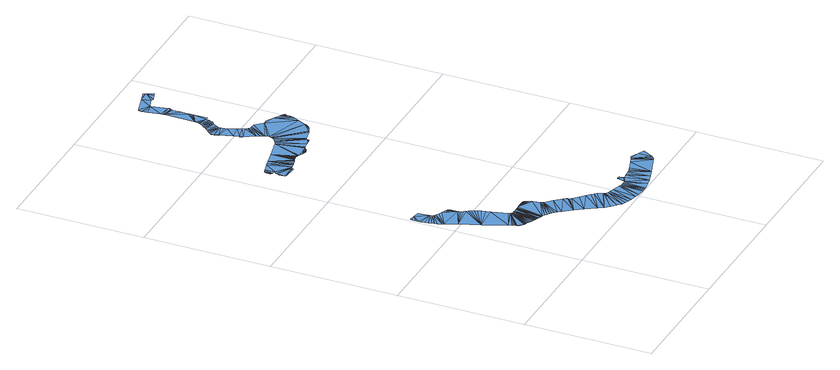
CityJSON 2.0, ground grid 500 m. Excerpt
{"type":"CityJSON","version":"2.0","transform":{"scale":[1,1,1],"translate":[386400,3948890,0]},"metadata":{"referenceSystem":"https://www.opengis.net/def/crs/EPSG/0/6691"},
"CityObjects":{
"waterbody1":{"type":"WaterBody","attributes":{"name":"桜田濠","class":"1030"},"geometry":[{"type":"MultiSurface","lod":"1","boundaries":[[[0,1,2]],[[2,3,0]],[[1,4,2]],[[1,5,4]],[[5,6,4]],[[5,7,6]],[[6,8,4]],[[9,10,11]],[[11,12,9]],[[12,11,13]],[[13,14,12]],[[15,16,17]],[[16,18,17]],[[10,17,11]],[[19,20,14]],[[14,13,19]],[[20,21,14]],[[22,23,14]],[[14,21,22]],[[22,24,23]],[[16,25,18]],[[18,11,17]],[[24,26,23]],[[26,27,23]],[[26,28,27]],[[28,29,27]],[[29,30,27]],[[29,31,30]],[[31,32,30]],[[32,33,34]],[[34,30,32]],[[35,34,33]],[[33,36,35]],[[36,37,35]],[[36,38,37]],[[28,3,29]],[[36,39,38]],[[28,0,3]],[[39,40,38]],[[39,41,40]],[[41,42,40]],[[41,43,42]],[[43,44,42]],[[43,45,44]],[[45,46,44]],[[45,47,46]],[[47,48,46]],[[47,49,48]],[[47,50,49]],[[50,51,49]],[[50,52,51]],[[52,53,51]],[[52,54,53]],[[54,55,53]],[[54,56,55]],[[56,57,55]],[[56,58,57]],[[58,59,60]],[[60,57,58]],[[58,61,59]],[[58,62,61]],[[57,63,55]],[[63,64,55]],[[63,65,64]],[[65,66,64]],[[66,67,64]],[[66,68,67]],[[68,69,67]],[[69,70,67]],[[69,71,70]],[[71,72,70]],[[72,73,70]],[[73,74,70]],[[74,75,70]],[[73,76,74]],[[76,77,74]],[[76,78,77]],[[74,79,75]],[[79,80,75]],[[79,81,80]],[[81,82,80]],[[81,83,82]],[[81,84,83]],[[81,85,84]],[[85,86,84]],[[85,87,86]],[[87,88,86]],[[87,89,88]],[[89,90,88]],[[89,91,90]],[[91,92,90]],[[92,93,90]],[[93,94,90]],[[93,95,94]],[[93,96,95]],[[93,97,96]],[[96,97,98]],[[98,99,96]],[[98,100,99]],[[100,101,99]],[[101,102,99]],[[91,103,92]],[[101,104,102]],[[104,105,102]],[[104,106,105]],[[91,107,103]],[[106,108,105]],[[91,109,107]],[[91,110,111]],[[111,109,91]],[[106,112,108]],[[110,113,111]],[[110,114,113]],[[110,115,114]],[[110,116,115]],[[116,117,115]],[[116,118,117]],[[118,119,117]],[[118,120,119]],[[120,121,119]],[[122,123,121]],[[121,120,122]],[[106,124,112]],[[125,126,127]],[[127,122,125]],[[126,128,129]],[[129,130,126]],[[106,131,124]],[[128,132,129]],[[106,133,131]],[[126,130,127]],[[132,134,129]],[[133,135,131]],[[127,136,122]],[[133,137,135]],[[122,136,123]],[[137,138,135]],[[137,139,138]],[[137,140,139]],[[140,141,139]],[[140,142,141]],[[140,143,142]],[[140,144,143]],[[140,145,144]],[[140,146,145]],[[146,147,145]],[[146,148,147]],[[148,149,147]],[[149,150,147]],[[151,150,149]],[[149,152,151]],[[153,151,152]],[[152,154,153]],[[152,155,156]],[[156,154,152]],[[155,157,156]],[[158,159,157]],[[157,160,158]],[[159,156,157]],[[146,161,148]],[[146,162,161]],[[146,163,162]],[[146,164,163]],[[146,165,164]],[[146,166,165]],[[146,167,166]],[[167,168,166]],[[168,169,166]],[[169,170,166]],[[169,171,170]],[[171,172,170]],[[172,173,170]],[[173,174,170]],[[174,175,170]],[[175,176,170]],[[176,177,170]],[[177,178,170]],[[177,179,178]],[[179,180,178]],[[180,181,178]],[[181,182,178]],[[182,183,178]],[[183,184,178]],[[183,185,186]],[[186,184,183]],[[185,187,186]],[[188,189,187]],[[187,185,188]],[[189,190,187]],[[190,191,187]],[[190,192,191]],[[186,193,184]],[[193,194,184]],[[193,195,194]],[[195,196,194]],[[195,197,196]],[[197,198,196]],[[197,199,198]],[[197,200,199]],[[200,201,199]],[[200,202,201]],[[202,203,201]],[[202,204,203]],[[204,205,203]],[[204,206,205]],[[204,207,206]],[[204,208,209]],[[209,207,204]],[[209,210,207]],[[209,211,210]],[[209,212,211]],[[212,213,211]],[[212,214,213]],[[214,215,213]]]}]},
"waterbody2":{"type":"WaterBody","attributes":{"name":"千鳥ヶ淵","class":"1030"},"geometry":[{"type":"MultiSurface","lod":"1","boundaries":[[[216,217,218]],[[218,219,216]],[[216,220,221]],[[221,217,216]],[[220,222,221]],[[217,223,218]],[[222,220,224]],[[224,225,222]],[[220,226,224]],[[224,227,225]],[[228,229,230]],[[230,231,228]],[[230,232,231]],[[232,233,231]],[[232,234,235]],[[235,233,232]],[[227,236,237]],[[237,238,227]],[[238,225,227]],[[227,239,236]],[[239,240,236]],[[239,241,240]],[[241,242,240]],[[242,243,244]],[[244,245,242]],[[246,247,244]],[[244,243,246]],[[242,245,240]],[[248,249,250]],[[250,251,248]],[[249,252,250]],[[249,253,252]],[[249,254,253]],[[255,256,254]],[[254,249,255]],[[254,257,253]],[[258,259,244]],[[244,247,258]],[[259,260,244]],[[258,261,259]],[[261,262,259]],[[262,263,259]],[[262,264,263]],[[264,265,263]],[[265,266,263]],[[265,267,266]],[[267,268,266]],[[269,270,271]],[[271,272,269]],[[271,273,274]],[[274,275,271]],[[271,270,273]],[[274,276,275]],[[277,278,279]],[[279,280,277]],[[280,270,277]],[[270,269,277]],[[270,281,273]],[[281,282,273]],[[281,283,282]],[[283,234,282]],[[235,284,233]],[[234,285,235]],[[283,286,234]],[[234,287,285]],[[286,288,234]],[[288,287,234]],[[287,289,285]],[[287,290,289]],[[290,291,289]],[[290,292,291]],[[292,293,291]],[[293,294,291]],[[294,295,291]],[[295,296,291]],[[296,297,291]],[[297,298,291]],[[298,299,291]],[[298,300,299]],[[300,301,299]],[[301,302,299]],[[302,303,299]],[[303,304,299]],[[304,305,299]],[[305,306,299]],[[306,307,299]],[[307,308,299]],[[308,309,299]],[[309,310,299]],[[310,311,299]],[[310,312,311]],[[312,313,311]],[[313,314,311]],[[313,315,314]],[[313,316,315]],[[316,317,315]],[[316,318,317]],[[319,320,317]],[[317,318,319]],[[319,321,320]],[[321,322,320]],[[322,323,320]],[[323,324,325]],[[325,320,323]],[[324,326,325]],[[326,327,325]],[[327,328,325]],[[329,330,325]],[[325,328,329]],[[330,331,325]],[[331,332,325]],[[332,333,325]],[[333,334,325]],[[314,335,311]],[[335,336,311]],[[336,337,311]],[[337,338,311]],[[337,339,338]],[[337,340,339]],[[339,341,338]],[[340,342,339]],[[341,343,338]],[[342,344,339]],[[341,345,343]],[[342,346,344]],[[346,347,344]],[[345,348,343]],[[345,349,348]],[[345,350,349]],[[350,251,349]],[[350,351,251]],[[351,248,251]],[[250,247,251]],[[250,258,247]],[[223,352,218]],[[352,353,218]],[[352,354,353]],[[354,355,353]],[[355,356,353]],[[355,357,356]],[[354,358,355]],[[354,359,358]],[[354,360,359]],[[354,361,360]],[[361,362,360]],[[361,363,362]],[[363,364,362]],[[363,365,364]],[[365,366,364]],[[365,367,366]],[[365,368,367]],[[368,369,367]],[[368,370,369]],[[370,371,369]],[[371,372,369]],[[372,373,369]],[[374,375,373]],[[373,372,374]],[[374,376,375]],[[370,377,371]],[[376,378,375]],[[376,379,380]],[[380,378,376]],[[376,381,379]],[[379,381,382]],[[382,383,379]],[[376,384,381]],[[376,385,384]],[[383,386,379]],[[386,387,379]],[[387,388,379]],[[387,389,388]],[[389,390,388]],[[390,391,388]],[[391,392,388]],[[392,393,388]],[[393,394,388]],[[394,395,388]],[[394,396,395]],[[396,397,395]],[[397,398,395]],[[399,398,397]],[[397,400,399]],[[400,401,399]],[[400,402,401]],[[402,403,401]],[[404,405,406]],[[406,407,404]],[[406,408,407]],[[405,409,406]],[[406,410,408]],[[402,411,403]],[[402,405,411]],[[405,404,411]],[[396,412,397]],[[412,413,397]],[[412,414,413]],[[414,415,413]],[[414,416,415]],[[414,417,416]],[[409,418,406]],[[418,419,406]],[[418,420,419]],[[420,421,419]],[[421,420,422]],[[422,423,421]],[[419,421,424]],[[424,425,419]],[[423,426,421]],[[353,427,218]]]}]}
},
"vertices":[
[601,105,0],[601,106,0],[578,95,0],[578,94,0],[586,124,0],[598,123,0],[589,125,0],[597,124,0],[587,125,0],[769,66,0],[775,71,0],[733,138,0],[763,63,0],[713,130,0],[680,33,0],[802,118,0],[779,129,0],[780,77,0],[739,141,0],[670,115,0],[662,113,0],[656,111,0],[642,109,0],[650,23,0],[627,107,0],[747,145,0],[620,106,0],[623,16,0],[603,105,0],[577,93,0],[599,11,0],[575,92,0],[571,92,0],[561,92,0],[566,5,0],[558,4,0],[554,92,0],[552,4,0],[542,5,0],[547,93,0],[515,8,0],[539,96,0],[497,12,0],[510,105,0],[472,17,0],[491,111,0],[457,22,0],[483,114,0],[442,27,0],[429,34,0],[472,121,0],[412,48,0],[469,123,0],[394,66,0],[468,124,0],[379,83,0],[467,127,0],[457,147,0],[466,130,0],[464,138,0],[462,141,0],[465,136,0],[466,134,0],[451,154,0],[366,101,0],[442,164,0],[428,178,0],[340,143,0],[409,194,0],[388,215,0],[317,175,0],[384,220,0],[382,223,0],[381,226,0],[372,243,0],[290,210,0],[381,228,0],[380,233,0],[381,231,0],[348,269,0],[280,223,0],[321,294,0],[272,231,0],[264,238,0],[258,243,0],[319,298,0],[250,249,0],[317,302,0],[242,254,0],[316,306,0],[231,259,0],[310,335,0],[254,366,0],[247,365,0],[229,260,0],[227,261,0],[224,262,0],[242,365,0],[240,365,0],[215,266,0],[239,365,0],[235,365,0],[212,268,0],[261,367,0],[225,365,0],[208,269,0],[219,366,0],[265,367,0],[204,270,0],[268,367,0],[306,347,0],[272,367,0],[201,271,0],[275,367,0],[278,367,0],[281,367,0],[305,350,0],[284,367,0],[304,352,0],[287,366,0],[303,354,0],[289,366,0],[302,357,0],[292,365,0],[199,271,0],[300,359,0],[300,360,0],[295,364,0],[299,361,0],[297,363,0],[296,363,0],[193,274,0],[298,362,0],[214,366,0],[297,362,0],[188,276,0],[293,364,0],[209,366,0],[181,279,0],[174,283,0],[205,368,0],[168,286,0],[162,289,0],[159,290,0],[155,292,0],[154,293,0],[201,371,0],[151,295,0],[134,315,0],[135,313,0],[150,295,0],[148,297,0],[136,310,0],[145,299,0],[143,301,0],[137,308,0],[141,302,0],[138,307,0],[139,305,0],[140,304,0],[138,306,0],[133,317,0],[132,321,0],[130,325,0],[128,329,0],[127,333,0],[122,344,0],[199,374,0],[197,379,0],[182,440,0],[84,434,0],[178,459,0],[172,474,0],[167,487,0],[163,497,0],[158,506,0],[153,515,1],[148,521,1],[52,509,2],[142,529,1],[137,537,1],[135,541,1],[134,546,1],[133,551,1],[31,555,3],[132,558,2],[101,597,3],[115,592,2],[132,575,2],[132,579,2],[130,584,2],[123,589,2],[127,587,2],[88,603,3],[31,556,3],[76,609,3],[28,562,3],[69,613,3],[21,579,3],[18,588,4],[64,617,3],[15,598,4],[62,622,3],[12,610,4],[61,627,4],[9,622,4],[7,638,4],[6,644,5],[58,672,4],[32,676,5],[5,653,5],[5,670,5],[11,679,5],[5,676,5],[9,679,5],[6,677,5],
[274,1497,13],[308,1538,13],[257,1546,13],[271,1496,13],[281,1476,13],[323,1506,13],[331,1490,12],[305,1546,14],[281,1463,13],[337,1480,12],[275,1474,13],[307,1424,12],[88,1269,8],[88,1268,8],[89,1267,8],[92,1290,8],[96,1263,8],[93,1290,8],[106,1258,9],[105,1296,9],[352,1466,12],[347,1469,12],[343,1472,12],[315,1412,11],[360,1464,12],[320,1402,11],[324,1395,11],[326,1389,11],[409,1435,10],[379,1463,11],[326,1384,11],[326,1378,11],[426,1268,8],[439,1274,8],[462,1300,8],[323,1371,11],[462,1299,8],[459,1293,8],[454,1286,8],[445,1277,8],[451,1282,8],[456,1287,8],[477,1332,8],[456,1419,9],[423,1437,10],[485,1350,8],[489,1362,8],[476,1408,9],[493,1375,8],[494,1385,8],[488,1401,9],[494,1392,9],[493,1396,9],[99,1213,8],[153,1211,10],[97,1216,8],[98,1215,8],[98,1243,8],[95,1237,8],[94,1227,8],[95,1235,8],[102,1208,8],[149,1203,10],[151,1207,10],[152,1209,10],[154,1212,10],[102,1251,8],[154,1213,10],[97,1295,8],[141,1306,9],[156,1214,10],[164,1215,10],[159,1214,10],[149,1308,10],[176,1218,10],[164,1312,10],[183,1219,10],[186,1220,10],[193,1222,10],[201,1224,10],[204,1225,10],[208,1227,10],[212,1229,10],[212,1322,11],[215,1230,10],[218,1230,10],[222,1231,10],[224,1231,10],[227,1232,10],[229,1232,10],[232,1232,10],[233,1232,10],[237,1231,10],[240,1231,10],[244,1229,10],[286,1338,11],[245,1229,10],[249,1227,10],[306,1230,9],[304,1228,9],[259,1222,9],[303,1228,9],[263,1221,9],[265,1220,9],[301,1226,9],[269,1219,9],[272,1217,9],[274,1217,9],[277,1217,9],[297,1222,9],[279,1216,9],[280,1216,9],[283,1216,9],[286,1217,9],[287,1217,9],[290,1218,9],[292,1218,9],[293,1219,9],[295,1221,9],[309,1231,9],[313,1232,9],[335,1234,9],[297,1344,11],[367,1250,8],[351,1236,8],[368,1251,8],[358,1238,8],[305,1349,11],[365,1243,8],[371,1253,8],[361,1239,8],[364,1240,8],[311,1355,11],[319,1363,11],[415,1264,8],[420,1266,8],[303,1559,14],[251,1563,12],[303,1565,14],[252,1578,13],[250,1572,12],[251,1575,12],[256,1584,13],[260,1588,13],[263,1593,13],[305,1570,14],[269,1598,13],[309,1578,14],[281,1610,13],[316,1592,14],[284,1614,13],[288,1621,13],[321,1597,14],[293,1628,14],[325,1601,14],[330,1606,14],[332,1611,14],[298,1636,14],[335,1620,14],[302,1643,14],[339,1633,14],[328,1603,14],[304,1648,14],[306,1661,14],[306,1654,14],[347,1685,15],[346,1690,15],[346,1695,15],[350,1633,14],[348,1632,14],[346,1703,15],[346,1709,15],[308,1782,14],[346,1737,15],[346,1769,15],[346,1771,15],[347,1772,15],[347,1773,15],[347,1775,15],[308,1788,14],[348,1776,15],[351,1788,15],[308,1793,14],[307,1798,14],[337,1853,15],[297,1845,14],[337,1854,15],[296,1855,14],[295,1869,14],[337,1855,15],[299,1882,14],[294,1872,14],[294,1874,14],[337,1856,15],[294,1881,14],[295,1864,14],[349,1778,15],[352,1786,15],[350,1779,15],[352,1784,15],[351,1782,15],[351,1781,15],[338,1856,15],[371,1904,14],[380,1870,14],[417,1905,12],[390,1865,13],[418,1875,13],[416,1908,12],[412,1916,12],[428,1878,12],[255,1546,13]
]}
